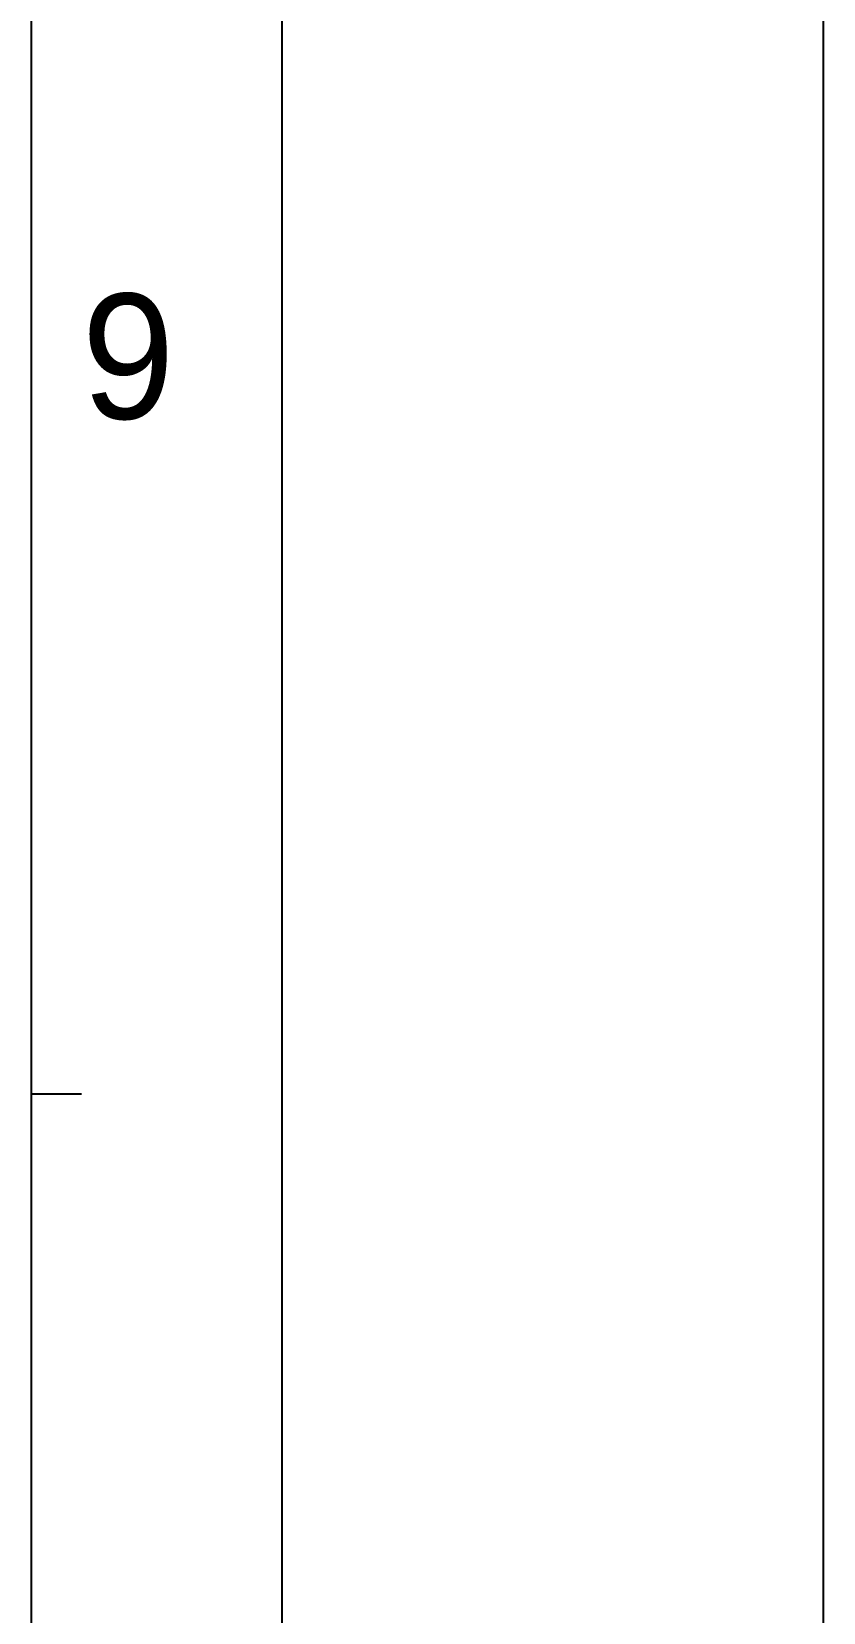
# Model space of a CAD drawing. Header units: millimetres. Extents: x 0 to 841, y 0 to 594.
# Drawn here: x 809.3 to 841, y 64.7 to 127.9 of the extents above; entities that cross this region are included whole.
import ezdxf

# ---------------------------------------------------------------- set-up
doc = ezdxf.new("R2010")
doc.units = ezdxf.units.MM
doc.header["$LTSCALE"] = 46.255
doc.layers.get('0').update_dxf_attribs({"linetype": 'CONTINUOUS'})
doc.styles.add('TEXTSTYLE_2', font='txt')

msp = doc.modelspace()

# ---------------------------------------------------------------- linework, layer by layer
at = {"color": 7, "linetype": 'CONTINUOUS'}
for p, q in [((841, 0), (841, 594)), ((819.342, 574.885), (819.342, 23.885)), ((809.342, 31.385), (809.342, 566.885)), ((809.342, 85.385), (811.342, 85.385))]:
    msp.add_line(p, q, dxfattribs=at)

# ---------------------------------------------------------------- texts
at = {"color": 7, "linetype": 'CONTINUOUS', "insert": (811.342, 117.385), "char_height": 5, "width": 5, "attachment_point": 1, "line_spacing_factor": 0.9, "style": 'TEXTSTYLE_2'}
msp.add_mtext('9', dxfattribs=at)

doc.saveas('drawing.dxf')
